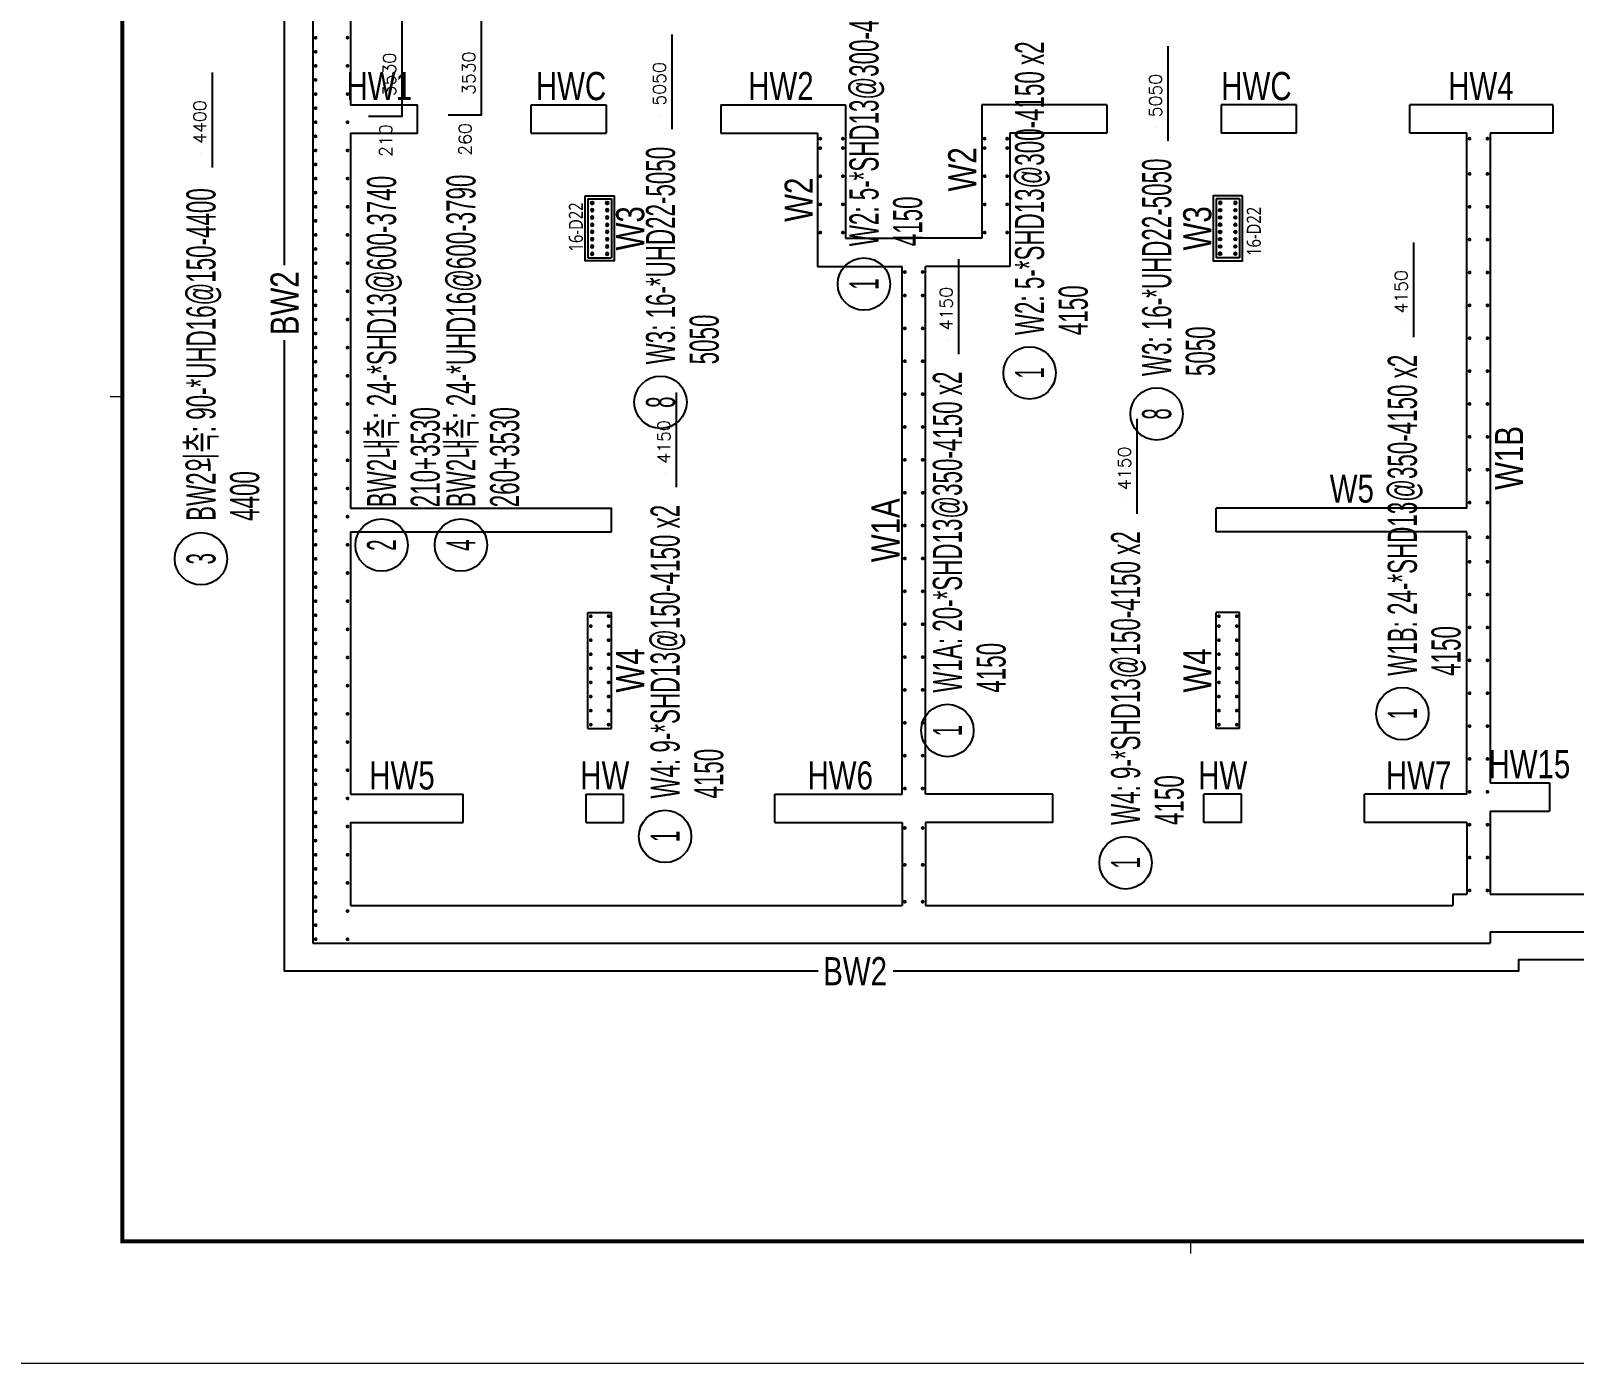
# Model space of a CAD drawing. Header units: millimetres. Extents: x 317501 to 2277231, y -321722 to 1186893.
# Drawn here: x 473995 to 490431, y -246808 to -232622 of the extents above; entities that cross this region are included whole.
import ezdxf
from ezdxf.enums import TextEntityAlignment as Align

# ---------------------------------------------------------------- set-up
doc = ezdxf.new("R2010")
doc.units = ezdxf.units.MM
doc.header["$LTSCALE"] = 57
for name, color, linetype in [('BARR', 1, 'Continuous'), ('DIM', 7, 'Continuous'), ('LEADER', 7, 'Continuous'), ('RP_TAG', 7, 'Continuous'), ('TEXT-배근', 3, 'Continuous'), ('XREBAR', 1, 'Continuous'), ('XTAG', 7, 'Continuous')]:
    doc.layers.add(name, color=color, linetype=linetype)
doc.layers.add('벽부호', color=3, linetype='Continuous', lineweight=0)
doc.styles.add('RPWK1', font='arial.ttf', dxfattribs={"bigfont": 'whgtxt.shx'})
doc.styles.add('RPWK2', font='romans.shx', dxfattribs={"bigfont": 'whgtxt.shx'})
doc.styles.add('돋음', font='Dotum.ttf')
doc.styles.add('맑은고딕', font='malgun.ttf')

# ---------------------------------------------------------------- blocks, each defined once
blk = doc.blocks.new('dhs_sheet2e')
at = {"color": 7}
for p, q in [((2996.4, 15831.2), (2796.7, 15831.2)), ((20500.6, 1997.6), (20500.6, 1797.9))]:
    blk.add_line(p, q, dxfattribs=at)
blk.add_lwpolyline([(84000, 0), (84000, 59329.4), (0, 59329.4), (0, 0)], close=True, dxfattribs=at)
at = {"color": 30, "const_width": 64.9}
blk.add_lwpolyline([(81003.6, 57331.7), (2996.4, 57331.7), (2996.4, 1997.6), (81003.6, 1997.6)], close=True, dxfattribs=at)
blk = doc.blocks.new('ASGARAE')
at = {"color": 255, "xscale": 0.75, "yscale": 0.75, "zscale": 0.75}
blk.add_blockref('dhs_sheet2e', (0, -44497), dxfattribs=at)
blk = doc.blocks.new('BAR')
at = {"layer": 'BARR'}
h = blk.add_hatch(color=256, dxfattribs=at)
edge = h.paths.add_edge_path()
edge.add_arc((0, 0), 15, 0, 360)
blk.add_circle((0, 0), 15, dxfattribs=at)
blk = doc.blocks.new('XDFHSDHSTHS')
at = {"layer": 'DIM', "color": 5}
for p, q in [((-28845, -5350), (-28845, -18825)), ((-28445, -8550), (-28445, -9900)), ((-28445, -9900), (-27730, -9900)), ((-27730, -10200), (-27730, -9900)), ((-26520, -10200), (-26520, -9900)), ((-26520, -9900), (-25720, -9900)), ((-25720, -9900), (-25720, -10200)), ((-24500, -9900), (-24500, -10200)), ((-24500, -9900), (-23170, -9900)), ((-23170, -9900), (-23170, -11320)), ((-20390, -9900), (-21720, -9900)), ((-21720, -9900), (-21720, -11320)), ((-20390, -9900), (-20390, -10200)), ((-19170, -9900), (-19170, -10200)), ((-18370, -9900), (-19170, -9900)), ((-18370, -10200), (-18370, -9900)), ((-17160, -10200), (-17160, -9900)), ((-16405, -9900), (-17160, -9900)), ((-15640, -9900), (-16405, -9900)), ((-15640, -9900), (-15640, -10200)), ((-28445, -10200), (-27730, -10200)), ((-28445, -10200), (-28445, -14195)), ((-26520, -10200), (-25720, -10200)), ((-24500, -10200), (-23470, -10200)), ((-23470, -10200), (-23470, -11620)), ((-20390, -10200), (-21420, -10200)), ((-21420, -10200), (-21420, -11620)), ((-18370, -10200), (-19170, -10200)), ((-16555, -10200), (-17160, -10200)), ((-16555, -14195), (-16555, -10200)), ((-16305, -10200), (-16305, -17120)), ((-15640, -10200), (-16305, -10200)), ((-25915, -10900), (-25915, -11530)), ((-25915, -10900), (-25665, -10900)), ((-25665, -10900), (-25665, -11530)), ((-19225, -10900), (-19225, -11530)), ((-18975, -10900), (-19225, -10900)), ((-18975, -10900), (-18975, -11530)), ((-23170, -11320), (-22445, -11320)), ((-21720, -11320), (-22445, -11320)), ((-25915, -11530), (-25665, -11530)), ((-23470, -11620), (-22570, -11620)), ((-22570, -17240), (-22570, -11620)), ((-22320, -17240), (-22320, -11620)), ((-21420, -11620), (-22320, -11620)), ((-18975, -11530), (-19225, -11530)), ((-28445, -14195), (-25665, -14195)), ((-25665, -14445), (-25665, -14195)), ((-16555, -14195), (-19225, -14195)), ((-19225, -14445), (-19225, -14195)), ((-28445, -14445), (-25665, -14445)), ((-28445, -14445), (-28445, -17240)), ((-16555, -14445), (-19225, -14445)), ((-16555, -17240), (-16555, -14445)), ((-25915, -16540), (-25915, -15305)), ((-25915, -15305), (-25665, -15305)), ((-25665, -16540), (-25665, -15305)), ((-19225, -16540), (-19225, -15305)), ((-18975, -15305), (-19225, -15305)), ((-18975, -16540), (-18975, -15305)), ((-25915, -16540), (-25665, -16540)), ((-18975, -16540), (-19225, -16540)), ((-28445, -17240), (-27245, -17240)), ((-27245, -17540), (-27245, -17240)), ((-25935, -17240), (-25535, -17240)), ((-25935, -17540), (-25935, -17240)), ((-25535, -17540), (-25535, -17240)), ((-23925, -17240), (-22570, -17240)), ((-23925, -17540), (-23925, -17240)), ((-20965, -17240), (-22320, -17240)), ((-20965, -17540), (-20965, -17240)), ((-18955, -17240), (-19355, -17240)), ((-19355, -17540), (-19355, -17240)), ((-18955, -17540), (-18955, -17240)), ((-17645, -17540), (-17645, -17240)), ((-16555, -17240), (-17645, -17240)), ((-16305, -17120), (-15675, -17120)), ((-15675, -17120), (-15675, -17420)), ((-16305, -17420), (-16305, -18305)), ((-16305, -17420), (-15675, -17420)), ((-28445, -17540), (-27245, -17540)), ((-28445, -17540), (-28445, -18425)), ((-25935, -17540), (-25535, -17540)), ((-23925, -17540), (-22570, -17540)), ((-22570, -17540), (-22570, -18425)), ((-20965, -17540), (-22320, -17540)), ((-22320, -17540), (-22320, -18425)), ((-18955, -17540), (-19355, -17540)), ((-16555, -17540), (-17645, -17540)), ((-16555, -17540), (-16555, -18305)), ((-16705, -18305), (-16705, -18425)), ((-16705, -18305), (-16555, -18305)), ((-16305, -18305), (-12510, -18305)), ((-28445, -18425), (-22570, -18425)), ((-22320, -18425), (-16705, -18425)), ((-16305, -18705), (-16305, -18825)), ((-16305, -18705), (-4685, -18705)), ((-28845, -18825), (-16305, -18825))]:
    blk.add_line(p, q, dxfattribs=at)
blk = doc.blocks.new('*U1502', base_point=(488601.047, -240170.4639))
at = {"layer": 'RP_TAG', "color": 0, "linetype": 'Continuous', "ltscale": 100}
blk.add_circle((488601.045988, -239892.4639), 279, dxfattribs=at)
at = {"layer": 'RP_TAG', "color": 0, "linetype": 'Continuous', "ltscale": 100, "style": 'RPWK1', "oblique": 359.9999999948, "width": 0.55}
blk.add_text('W1B: 24-*SHD13@350-4150 x2', height=310, rotation=90.000210454, dxfattribs=at).set_placement((488601.044476, -239489.4639), align=Align.MIDDLE_LEFT)
at = {"layer": 'RP_TAG', "color": 0, "linetype": 'Continuous', "ltscale": 100, "style": 'RPWK1', "width": 0.55}
blk.add_text('4150', height=310, rotation=90.0002104601, dxfattribs=at).set_placement((489066.044476, -239489.46224), align=Align.MIDDLE_LEFT)
at = {"layer": 'RP_TAG', "color": 0, "linetype": 'Continuous', "ltscale": 100, "style": 'RPWK1', "oblique": 0.0000000017, "width": 0.5}
blk.add_text('1', height=310, rotation=90.0002104619, dxfattribs=at).set_placement((488601.045988, -239892.4639), align=Align.MIDDLE_CENTER)
blk = doc.blocks.new('*U1508', base_point=(484631, -236543))
at = {"layer": 'RP_TAG', "color": 0, "linetype": 'Continuous', "ltscale": 100}
blk.add_circle((484631, -236265), 279, dxfattribs=at)
at = {"layer": 'RP_TAG', "color": 0, "linetype": 'Continuous', "ltscale": 100, "style": 'RPWK1', "oblique": 360, "width": 0.55}
for s, p in [('W2: 5-*SHD13@300-4150 x2', (484631, -235862)), ('4150', (485096, -235862))]:
    blk.add_text(s, height=310, rotation=89.9945, dxfattribs=at).set_placement(p, align=Align.MIDDLE_LEFT)
at = {"layer": 'RP_TAG', "color": 0, "linetype": 'Continuous', "ltscale": 100, "style": 'RPWK1', "oblique": 0, "width": 0.5}
blk.add_text('1', height=310, rotation=89.9945, dxfattribs=at).set_placement((484631, -236265), align=Align.MIDDLE_CENTER)
blk = doc.blocks.new('*U1509', base_point=(482867, -235596))
at = {"layer": 'RP_TAG', "color": 0, "linetype": 'Continuous', "ltscale": 100}
blk.add_circle((482867, -235318), 279, dxfattribs=at)
at = {"layer": 'RP_TAG', "color": 0, "linetype": 'Continuous', "ltscale": 100, "style": 'RPWK1', "width": 0.55}
blk.add_text('W2: 5-*SHD13@300-4150 x2', height=310, rotation=90.0002, dxfattribs=at).set_placement((482867, -234915), align=Align.MIDDLE_LEFT)
at = {"layer": 'RP_TAG', "color": 0, "linetype": 'Continuous', "ltscale": 100, "style": 'RPWK1', "oblique": 360, "width": 0.55}
blk.add_text('4150', height=310, rotation=90.0002, dxfattribs=at).set_placement((483332, -234915), align=Align.MIDDLE_LEFT)
at = {"layer": 'RP_TAG', "color": 0, "linetype": 'Continuous', "ltscale": 100, "style": 'RPWK1', "oblique": 0, "width": 0.5}
blk.add_text('1', height=310, rotation=90.0002, dxfattribs=at).set_placement((482867, -235318), align=Align.MIDDLE_CENTER)
blk = doc.blocks.new('*U1514', base_point=(480749.4463, -241477.4363))
at = {"layer": 'RP_TAG', "color": 0, "linetype": 'Continuous', "ltscale": 100}
blk.add_circle((480749.445288, -241199.4363), 279, dxfattribs=at)
at = {"layer": 'RP_TAG', "color": 0, "linetype": 'Continuous', "ltscale": 100, "style": 'RPWK1', "width": 0.55}
for s, p in [('W4: 9-*SHD13@150-4150 x2', (480749.443776, -240796.4363)), ('4150', (481214.443776, -240796.43464))]:
    blk.add_text(s, height=310, rotation=90.0002104601, dxfattribs=at).set_placement(p, align=Align.MIDDLE_LEFT)
at = {"layer": 'RP_TAG', "color": 0, "linetype": 'Continuous', "ltscale": 100, "style": 'RPWK1', "oblique": 359.9999999951, "width": 0.5}
blk.add_text('1', height=310, rotation=90.0002104552, dxfattribs=at).set_placement((480749.445288, -241199.4363), align=Align.MIDDLE_CENTER)
blk = doc.blocks.new('*U1515', base_point=(483756.0661, -240349.6901))
at = {"layer": 'RP_TAG', "color": 0, "linetype": 'Continuous', "ltscale": 100}
blk.add_circle((483756.065042, -240071.6901), 279, dxfattribs=at)
at = {"layer": 'RP_TAG', "color": 0, "linetype": 'Continuous', "ltscale": 100, "style": 'RPWK1', "oblique": 359.9999999987, "width": 0.55}
for s, p in [('W1A: 20-*SHD13@350-4150 x2', (483756.063609, -239668.6901)), ('4150', (484221.063609, -239668.688385))]:
    blk.add_text(s, height=310, rotation=90.0002104601, dxfattribs=at).set_placement(p, align=Align.MIDDLE_LEFT)
at = {"layer": 'RP_TAG', "color": 0, "linetype": 'Continuous', "ltscale": 100, "style": 'RPWK1', "oblique": 359.9999999961, "width": 0.5}
blk.add_text('1', height=310, rotation=90.0002104552, dxfattribs=at).set_placement((483756.065042, -240071.6901), align=Align.MIDDLE_CENTER)
blk = doc.blocks.new('*U1516', base_point=(485653.4402, -241758.6002))
at = {"layer": 'RP_TAG', "color": 0, "linetype": 'Continuous', "ltscale": 100}
blk.add_circle((485653.439188, -241480.6002), 279, dxfattribs=at)
at = {"layer": 'RP_TAG', "color": 0, "linetype": 'Continuous', "ltscale": 100, "style": 'RPWK1', "width": 0.55}
for s, p in [('W4: 9-*SHD13@150-4150 x2', (485653.437676, -241077.6002)), ('4150', (486118.437676, -241077.59854))]:
    blk.add_text(s, height=310, rotation=90.0002104601, dxfattribs=at).set_placement(p, align=Align.MIDDLE_LEFT)
at = {"layer": 'RP_TAG', "color": 0, "linetype": 'Continuous', "ltscale": 100, "style": 'RPWK1', "oblique": 359.9999999951, "width": 0.5}
blk.add_text('1', height=310, rotation=90.0002104552, dxfattribs=at).set_placement((485653.439188, -241480.6002), align=Align.MIDDLE_CENTER)
blk = doc.blocks.new('*U1554', base_point=(475806.312, -238520.7318))
at = {"layer": 'RP_TAG', "color": 0, "linetype": 'Continuous', "ltscale": 100}
blk.add_circle((475806.310988, -238242.7318), 279, dxfattribs=at)
at = {"layer": 'RP_TAG', "color": 0, "linetype": 'Continuous', "ltscale": 100, "style": 'RPWK1', "width": 0.55}
for s, p in [('BW2외측: 90-*UHD16@150-4400', (475806.309476, -237839.7318)), ('4400', (476271.309476, -237839.73014))]:
    blk.add_text(s, height=310, rotation=90.0002104601, dxfattribs=at).set_placement(p, align=Align.MIDDLE_LEFT)
at = {"layer": 'RP_TAG', "color": 0, "linetype": 'Continuous', "ltscale": 100, "style": 'RPWK1', "oblique": 359.9999999951, "width": 0.5}
blk.add_text('3', height=310, rotation=90.0002104552, dxfattribs=at).set_placement((475806.310988, -238242.7318), align=Align.MIDDLE_CENTER)
blk = doc.blocks.new('*U1564', base_point=(485984.4738, -236979.2361))
at = {"layer": 'RP_TAG', "color": 0, "linetype": 'Continuous', "ltscale": 100}
blk.add_circle((485984.472788, -236701.2361), 279, dxfattribs=at)
at = {"layer": 'RP_TAG', "color": 0, "linetype": 'Continuous', "ltscale": 100, "style": 'RPWK1', "width": 0.55}
for s, p in [('W3: 16-*UHD22-5050', (485984.471276, -236298.2361)), ('5050', (486449.471276, -236298.23444))]:
    blk.add_text(s, height=310, rotation=90.0002104601, dxfattribs=at).set_placement(p, align=Align.MIDDLE_LEFT)
at = {"layer": 'RP_TAG', "color": 0, "linetype": 'Continuous', "ltscale": 100, "style": 'RPWK1', "oblique": 359.9999999951, "width": 0.5}
blk.add_text('8', height=310, rotation=90.0002104552, dxfattribs=at).set_placement((485984.472788, -236701.2361), align=Align.MIDDLE_CENTER)
blk = doc.blocks.new('*U1565', base_point=(480700.7386, -236854.0143))
at = {"layer": 'RP_TAG', "color": 0, "linetype": 'Continuous', "ltscale": 100}
blk.add_circle((480700.737588, -236576.0143), 279, dxfattribs=at)
at = {"layer": 'RP_TAG', "color": 0, "linetype": 'Continuous', "ltscale": 100, "style": 'RPWK1', "oblique": 359.9999999948, "width": 0.55}
blk.add_text('W3: 16-*UHD22-5050', height=310, rotation=90.000210454, dxfattribs=at).set_placement((480700.736076, -236173.0143), align=Align.MIDDLE_LEFT)
at = {"layer": 'RP_TAG', "color": 0, "linetype": 'Continuous', "ltscale": 100, "style": 'RPWK1', "width": 0.55}
blk.add_text('5050', height=310, rotation=90.0002104601, dxfattribs=at).set_placement((481165.736076, -236173.01264), align=Align.MIDDLE_LEFT)
at = {"layer": 'RP_TAG', "color": 0, "linetype": 'Continuous', "ltscale": 100, "style": 'RPWK1', "oblique": 0.0000000017, "width": 0.5}
blk.add_text('8', height=310, rotation=90.0002104619, dxfattribs=at).set_placement((480700.737588, -236576.0143), align=Align.MIDDLE_CENTER)
blk = doc.blocks.new('*U1573', base_point=(478575.0448, -238375.7638))
at = {"layer": 'RP_TAG', "color": 0, "linetype": 'Continuous', "ltscale": 100}
blk.add_circle((478575.043788, -238097.7638), 279, dxfattribs=at)
at = {"layer": 'RP_TAG', "color": 0, "linetype": 'Continuous', "ltscale": 100, "style": 'RPWK1', "width": 0.55}
blk.add_text('BW2내측: 24-*UHD16@600-3790', height=310, rotation=90.0002104601, dxfattribs=at).set_placement((478575.042276, -237694.7638), align=Align.MIDDLE_LEFT)
at = {"layer": 'RP_TAG', "color": 0, "linetype": 'Continuous', "ltscale": 100, "style": 'RPWK1', "oblique": 359.9999999948, "width": 0.55}
blk.add_text('260+3530', height=310, rotation=90.000210454, dxfattribs=at).set_placement((479040.042276, -237694.76214), align=Align.MIDDLE_LEFT)
at = {"layer": 'RP_TAG', "color": 0, "linetype": 'Continuous', "ltscale": 100, "style": 'RPWK1', "oblique": 0.0000000017, "width": 0.5}
blk.add_text('4', height=310, rotation=90.0002104619, dxfattribs=at).set_placement((478575.043788, -238097.7638), align=Align.MIDDLE_CENTER)
blk = doc.blocks.new('*U1578', base_point=(477729.742, -238375.7638))
at = {"layer": 'RP_TAG', "color": 0, "linetype": 'Continuous', "ltscale": 100}
blk.add_circle((477729.740988, -238097.7638), 279, dxfattribs=at)
at = {"layer": 'RP_TAG', "color": 0, "linetype": 'Continuous', "ltscale": 100, "style": 'RPWK1', "width": 0.55}
blk.add_text('BW2내측: 24-*SHD13@600-3740', height=310, rotation=90.0002104601, dxfattribs=at).set_placement((477729.739476, -237694.7638), align=Align.MIDDLE_LEFT)
at = {"layer": 'RP_TAG', "color": 0, "linetype": 'Continuous', "ltscale": 100, "style": 'RPWK1', "oblique": 359.9999999948, "width": 0.55}
blk.add_text('210+3530', height=310, rotation=90.000210454, dxfattribs=at).set_placement((478194.739476, -237694.76214), align=Align.MIDDLE_LEFT)
at = {"layer": 'RP_TAG', "color": 0, "linetype": 'Continuous', "ltscale": 100, "style": 'RPWK1', "oblique": 0.0000000017, "width": 0.5}
blk.add_text('2', height=310, rotation=90.0002104619, dxfattribs=at).set_placement((477729.740988, -238097.7638), align=Align.MIDDLE_CENTER)

msp = doc.modelspace()

# ---------------------------------------------------------------- linework, layer by layer
at = {"layer": 'LEADER'}
for points in [[(476697.4, -235117.9), (476697.4, -228559.7), (480228.9, -228559.7)], [(482379.3, -242634.7), (476697.4, -242634.7), (476697.4, -235915.8)], [(494953.9, -242514.7), (489837.4, -242514.7), (489837.4, -242634.7), (483177.2, -242634.7)]]:
    msp.add_lwpolyline(points, dxfattribs=at)
for points in [[(479897.4, -234379.7), (480207.4, -234379.7), (480207.4, -235069.7), (479897.4, -235069.7)], [(486897.4, -234379.7), (486587.4, -234379.7), (486587.4, -235069.7), (486897.4, -235069.7)]]:
    msp.add_lwpolyline(points, close=True, dxfattribs=at)
at = {"layer": 'RP_TAG', "color": 250, "linetype": 'Continuous', "ltscale": 100}
for p, q in [((477729.7, -233342.6), (477729.7, -233342.6)), ((478575, -233329.5), (478575, -233329.5)), ((480700.7, -233523.4), (480700.7, -233523.4)), ((485984.5, -233648.6), (485984.5, -233648.6)), ((475806.3, -233930.2), (475806.3, -233930.2)), ((488601, -235738.3), (488601, -235738.3)), ((483756, -235917.5), (483756, -235917.5)), ((480749.4, -237336.6), (480749.4, -237336.6)), ((485653.4, -237617.8), (485653.4, -237617.8))]:
    msp.add_line(p, q, dxfattribs=at)
at = {"layer": 'RP_TAG', "color": 1, "linetype": 'Continuous', "ltscale": 100}
for points in [[(477592.3, -233530), (477950.1, -233530), (477950.1, -232519.9)], [(478437.6, -233516.9), (478795.4, -233516.9), (478795.4, -232506.8)], [(480823.3, -233669.1), (480823.3, -232658.8)], [(486107, -233794.3), (486107, -232784)], [(475928.9, -234075.9), (475928.9, -233065.6)], [(488723.6, -235884), (488723.6, -234873.7)], [(483878.6, -236063.2), (483878.6, -235053)], [(480872, -237482.3), (480872, -236472)], [(485776, -237763.5), (485776, -236753.2)]]:
    msp.add_lwpolyline(points, dxfattribs=at)
at = {"layer": 'XREBAR', "color": 171, "linetype": 'Continuous', "ltscale": 4.34584e-311, "const_width": 20}
for points in [[(477017.4, -232694.7, -1), (477037.4, -232694.7, -1), (477017.4, -232694.7)], [(477017.4, -232844.7, -1), (477037.4, -232844.7, -1), (477017.4, -232844.7)], [(477017.4, -232994.7, -1), (477037.4, -232994.7, -1), (477017.4, -232994.7)], [(477357.4, -232994.7, -1), (477377.4, -232994.7, -1), (477357.4, -232994.7)], [(477017.4, -233144.7, -1), (477037.4, -233144.7, -1), (477017.4, -233144.7)], [(477017.4, -233294.7, -1), (477037.4, -233294.7, -1), (477017.4, -233294.7)], [(477017.4, -233444.7, -1), (477037.4, -233444.7, -1), (477017.4, -233444.7)], [(477017.4, -233594.7, -1), (477037.4, -233594.7, -1), (477017.4, -233594.7)], [(477357.4, -233594.7, -1), (477377.4, -233594.7, -1), (477357.4, -233594.7)], [(477017.4, -233744.7, -1), (477037.4, -233744.7, -1), (477017.4, -233744.7)], [(477017.4, -233894.7, -1), (477037.4, -233894.7, -1), (477017.4, -233894.7)], [(477017.4, -234044.7, -1), (477037.4, -234044.7, -1), (477017.4, -234044.7)], [(477017.4, -234194.7, -1), (477037.4, -234194.7, -1), (477017.4, -234194.7)], [(477357.4, -234194.7, -1), (477377.4, -234194.7, -1), (477357.4, -234194.7)], [(477017.4, -234344.7, -1), (477037.4, -234344.7, -1), (477017.4, -234344.7)], [(477017.4, -234494.7, -1), (477037.4, -234494.7, -1), (477017.4, -234494.7)], [(477017.4, -234644.7, -1), (477037.4, -234644.7, -1), (477017.4, -234644.7)], [(477017.4, -234794.7, -1), (477037.4, -234794.7, -1), (477017.4, -234794.7)], [(477357.4, -234794.7, -1), (477377.4, -234794.7, -1), (477357.4, -234794.7)], [(477017.4, -234944.7, -1), (477037.4, -234944.7, -1), (477017.4, -234944.7)], [(477017.4, -235094.7, -1), (477037.4, -235094.7, -1), (477017.4, -235094.7)], [(477017.4, -235244.7, -1), (477037.4, -235244.7, -1), (477017.4, -235244.7)], [(477017.4, -235394.7, -1), (477037.4, -235394.7, -1), (477017.4, -235394.7)], [(477017.4, -235544.7, -1), (477037.4, -235544.7, -1), (477017.4, -235544.7)], [(477357.4, -235394.7, -1), (477377.4, -235394.7, -1), (477357.4, -235394.7)], [(477017.4, -235694.7, -1), (477037.4, -235694.7, -1), (477017.4, -235694.7)], [(477017.4, -235844.7, -1), (477037.4, -235844.7, -1), (477017.4, -235844.7)], [(477017.4, -235994.7, -1), (477037.4, -235994.7, -1), (477017.4, -235994.7)], [(477357.4, -235994.7, -1), (477377.4, -235994.7, -1), (477357.4, -235994.7)], [(477017.4, -236144.7, -1), (477037.4, -236144.7, -1), (477017.4, -236144.7)], [(477017.4, -236294.7, -1), (477037.4, -236294.7, -1), (477017.4, -236294.7)], [(477017.4, -236444.7, -1), (477037.4, -236444.7, -1), (477017.4, -236444.7)], [(477017.4, -236594.7, -1), (477037.4, -236594.7, -1), (477017.4, -236594.7)], [(477357.4, -236594.7, -1), (477377.4, -236594.7, -1), (477357.4, -236594.7)], [(477017.4, -236744.7, -1), (477037.4, -236744.7, -1), (477017.4, -236744.7)], [(477017.4, -236894.7, -1), (477037.4, -236894.7, -1), (477017.4, -236894.7)], [(477017.4, -237044.7, -1), (477037.4, -237044.7, -1), (477017.4, -237044.7)], [(477017.4, -237194.7, -1), (477037.4, -237194.7, -1), (477017.4, -237194.7)], [(477017.4, -237344.7, -1), (477037.4, -237344.7, -1), (477017.4, -237344.7)], [(477357.4, -237194.7, -1), (477377.4, -237194.7, -1), (477357.4, -237194.7)], [(477017.4, -237494.7, -1), (477037.4, -237494.7, -1), (477017.4, -237494.7)], [(477017.4, -237644.7, -1), (477037.4, -237644.7, -1), (477017.4, -237644.7)], [(477017.4, -237794.7, -1), (477037.4, -237794.7, -1), (477017.4, -237794.7)], [(477357.4, -237794.7, -1), (477377.4, -237794.7, -1), (477357.4, -237794.7)], [(477017.4, -237944.7, -1), (477037.4, -237944.7, -1), (477017.4, -237944.7)], [(477017.4, -238094.7, -1), (477037.4, -238094.7, -1), (477017.4, -238094.7)], [(477017.4, -238244.7, -1), (477037.4, -238244.7, -1), (477017.4, -238244.7)], [(477017.4, -238394.7, -1), (477037.4, -238394.7, -1), (477017.4, -238394.7)], [(477357.4, -238394.7, -1), (477377.4, -238394.7, -1), (477357.4, -238394.7)], [(477017.4, -238544.7, -1), (477037.4, -238544.7, -1), (477017.4, -238544.7)], [(477017.4, -238694.7, -1), (477037.4, -238694.7, -1), (477017.4, -238694.7)], [(477017.4, -238844.7, -1), (477037.4, -238844.7, -1), (477017.4, -238844.7)], [(477017.4, -238994.7, -1), (477037.4, -238994.7, -1), (477017.4, -238994.7)], [(477357.4, -238994.7, -1), (477377.4, -238994.7, -1), (477357.4, -238994.7)], [(477017.4, -239144.7, -1), (477037.4, -239144.7, -1), (477017.4, -239144.7)], [(477017.4, -239294.7, -1), (477037.4, -239294.7, -1), (477017.4, -239294.7)], [(477017.4, -239444.7, -1), (477037.4, -239444.7, -1), (477017.4, -239444.7)], [(477017.4, -239594.7, -1), (477037.4, -239594.7, -1), (477017.4, -239594.7)], [(477357.4, -239594.7, -1), (477377.4, -239594.7, -1), (477357.4, -239594.7)], [(477017.4, -239744.7, -1), (477037.4, -239744.7, -1), (477017.4, -239744.7)], [(477017.4, -239894.7, -1), (477037.4, -239894.7, -1), (477017.4, -239894.7)], [(477017.4, -240044.7, -1), (477037.4, -240044.7, -1), (477017.4, -240044.7)], [(477017.4, -240194.7, -1), (477037.4, -240194.7, -1), (477017.4, -240194.7)], [(477357.4, -240194.7, -1), (477377.4, -240194.7, -1), (477357.4, -240194.7)], [(477017.4, -240344.7, -1), (477037.4, -240344.7, -1), (477017.4, -240344.7)], [(477017.4, -240494.7, -1), (477037.4, -240494.7, -1), (477017.4, -240494.7)], [(477017.4, -240644.7, -1), (477037.4, -240644.7, -1), (477017.4, -240644.7)], [(477017.4, -240794.7, -1), (477037.4, -240794.7, -1), (477017.4, -240794.7)], [(477357.5, -240794.7, -1), (477377.5, -240794.7, -1), (477357.5, -240794.7)], [(477017.4, -240944.7, -1), (477037.4, -240944.7, -1), (477017.4, -240944.7)], [(477017.4, -241094.7, -1), (477037.4, -241094.7, -1), (477017.4, -241094.7)], [(477017.4, -241244.7, -1), (477037.4, -241244.7, -1), (477017.4, -241244.7)], [(477017.4, -241394.7, -1), (477037.4, -241394.7, -1), (477017.4, -241394.7)], [(477357.5, -241394.7, -1), (477377.5, -241394.7, -1), (477357.5, -241394.7)], [(477017.4, -241544.7, -1), (477037.4, -241544.7, -1), (477017.4, -241544.7)], [(477017.4, -241694.7, -1), (477037.4, -241694.7, -1), (477017.4, -241694.7)], [(477017.4, -241844.7, -1), (477037.4, -241844.7, -1), (477017.4, -241844.7)], [(477017.4, -241994.7, -1), (477037.4, -241994.7, -1), (477017.4, -241994.7)], [(477357.5, -241994.7, -1), (477377.5, -241994.7, -1), (477357.5, -241994.7)], [(477017.4, -242144.7, -1), (477037.4, -242144.7, -1), (477017.4, -242144.7)], [(477017.4, -242294.7, -1), (477037.4, -242294.7, -1), (477017.4, -242294.7)]]:
    msp.add_lwpolyline(points, format="xyb", dxfattribs=at)
at = {"layer": 'XREBAR', "color": 11, "linetype": 'Continuous', "ltscale": 4.34584e-311, "const_width": 20}
for points in [[(477357.4, -232694.7, -1), (477377.4, -232694.7, -1), (477357.4, -232694.7)], [(477357.4, -233294.7, -1), (477377.4, -233294.7, -1), (477357.4, -233294.7)], [(477357.4, -233894.7, -1), (477377.4, -233894.7, -1), (477357.4, -233894.7)], [(477357.4, -234494.7, -1), (477377.4, -234494.7, -1), (477357.4, -234494.7)], [(477357.4, -235094.7, -1), (477377.4, -235094.7, -1), (477357.4, -235094.7)], [(477357.4, -235694.7, -1), (477377.4, -235694.7, -1), (477357.4, -235694.7)], [(477357.4, -236294.7, -1), (477377.4, -236294.7, -1), (477357.4, -236294.7)], [(477357.4, -236894.7, -1), (477377.4, -236894.7, -1), (477357.4, -236894.7)], [(477357.4, -237494.7, -1), (477377.4, -237494.7, -1), (477357.4, -237494.7)], [(477357.4, -238094.7, -1), (477377.4, -238094.7, -1), (477357.4, -238094.7)], [(477357.4, -238694.7, -1), (477377.4, -238694.7, -1), (477357.4, -238694.7)], [(477357.4, -239294.7, -1), (477377.4, -239294.7, -1), (477357.4, -239294.7)], [(477357.4, -239894.7, -1), (477377.4, -239894.7, -1), (477357.4, -239894.7)], [(477357.5, -240494.7, -1), (477377.5, -240494.7, -1), (477357.5, -240494.7)], [(477357.5, -241094.7, -1), (477377.5, -241094.7, -1), (477357.5, -241094.7)], [(477357.5, -241694.7, -1), (477377.5, -241694.7, -1), (477357.5, -241694.7)], [(477357.5, -242294.7, -1), (477377.5, -242294.7, -1), (477357.5, -242294.7)]]:
    msp.add_lwpolyline(points, format="xyb", dxfattribs=at)
at = {"layer": 'XREBAR', "color": 11, "linetype": 'Continuous', "ltscale": 2.33129e-317, "const_width": 20}
for points in [[(482392.4, -233769.7, -1), (482412.4, -233769.7, -1), (482392.4, -233769.7)], [(482392.4, -233869.7, -1), (482412.4, -233869.7, -1), (482392.4, -233869.7)], [(482632.5, -233769.7, -1), (482652.5, -233769.7, -1), (482632.5, -233769.7)], [(482632.5, -233869.7, -1), (482652.5, -233869.7, -1), (482632.5, -233869.7)], [(484142.4, -233769.7, -1), (484162.4, -233769.7, -1), (484142.4, -233769.7)], [(484142.4, -233869.7, -1), (484162.4, -233869.7, -1), (484142.4, -233869.7)], [(484382.4, -233769.8, -1), (484402.4, -233769.8, -1), (484382.4, -233769.8)], [(484382.4, -233869.7, -1), (484402.4, -233869.7, -1), (484382.4, -233869.7)], [(489307.4, -233769.7, -1), (489327.4, -233769.7, -1), (489307.4, -233769.7)], [(489497.4, -233769.7, -1), (489517.4, -233769.7, -1), (489497.4, -233769.7)], [(482392.4, -234169.7, -1), (482412.4, -234169.7, -1), (482392.4, -234169.7)], [(482632.5, -234169.7, -1), (482652.5, -234169.7, -1), (482632.5, -234169.7)], [(484142.4, -234169.7, -1), (484162.4, -234169.7, -1), (484142.4, -234169.7)], [(484382.4, -234169.7, -1), (484402.4, -234169.7, -1), (484382.4, -234169.7)], [(489307.4, -234144.7, -1), (489327.4, -234144.7, -1), (489307.4, -234144.7)], [(489497.4, -234144.7, -1), (489517.4, -234144.7, -1), (489497.4, -234144.7)], [(482392.4, -234469.7, -1), (482412.4, -234469.7, -1), (482392.4, -234469.7)], [(482632.5, -234469.7, -1), (482652.5, -234469.7, -1), (482632.5, -234469.7)], [(484142.4, -234469.7, -1), (484162.4, -234469.7, -1), (484142.4, -234469.7)], [(484382.4, -234469.7, -1), (484402.4, -234469.7, -1), (484382.4, -234469.7)], [(489307.4, -234494.7, -1), (489327.4, -234494.7, -1), (489307.4, -234494.7)], [(489497.4, -234494.7, -1), (489517.4, -234494.7, -1), (489497.4, -234494.7)], [(482392.4, -234769.7, -1), (482412.4, -234769.7, -1), (482392.4, -234769.7)], [(482632.5, -234769.7, -1), (482652.5, -234769.7, -1), (482632.5, -234769.7)], [(484142.4, -234769.7, -1), (484162.4, -234769.7, -1), (484142.4, -234769.7)], [(484382.4, -234769.7, -1), (484402.4, -234769.7, -1), (484382.4, -234769.7)], [(489307.4, -234844.7, -1), (489327.4, -234844.7, -1), (489307.4, -234844.7)], [(489497.4, -234844.7, -1), (489517.4, -234844.7, -1), (489497.4, -234844.7)], [(483292.4, -235189.7, -1), (483312.4, -235189.7, -1), (483292.4, -235189.7)], [(483482.5, -235189.7, -1), (483502.5, -235189.7, -1), (483482.5, -235189.7)], [(489307.4, -235194.7, -1), (489327.4, -235194.7, -1), (489307.4, -235194.7)], [(489497.4, -235194.7, -1), (489517.4, -235194.7, -1), (489497.4, -235194.7)], [(483292.4, -235439.7, -1), (483312.4, -235439.7, -1), (483292.4, -235439.7)], [(483482.5, -235439.7, -1), (483502.5, -235439.7, -1), (483482.5, -235439.7)], [(489307.4, -235544.7, -1), (489327.4, -235544.7, -1), (489307.4, -235544.7)], [(489497.4, -235544.7, -1), (489517.4, -235544.7, -1), (489497.4, -235544.7)], [(483292.4, -235789.7, -1), (483312.4, -235789.7, -1), (483292.4, -235789.7)], [(483482.5, -235789.7, -1), (483502.5, -235789.7, -1), (483482.5, -235789.7)], [(489307.4, -235894.7, -1), (489327.4, -235894.7, -1), (489307.4, -235894.7)], [(489497.4, -235894.7, -1), (489517.4, -235894.7, -1), (489497.4, -235894.7)], [(483292.4, -236139.7, -1), (483312.4, -236139.7, -1), (483292.4, -236139.7)], [(483482.4, -236139.7, -1), (483502.4, -236139.7, -1), (483482.4, -236139.7)], [(489307.4, -236244.7, -1), (489327.4, -236244.7, -1), (489307.4, -236244.7)], [(489497.4, -236244.7, -1), (489517.4, -236244.7, -1), (489497.4, -236244.7)], [(483292.4, -236489.7, -1), (483312.4, -236489.7, -1), (483292.4, -236489.7)], [(483482.4, -236489.7, -1), (483502.4, -236489.7, -1), (483482.4, -236489.7)], [(489307.4, -236594.7, -1), (489327.4, -236594.7, -1), (489307.4, -236594.7)], [(489497.4, -236594.7, -1), (489517.4, -236594.7, -1), (489497.4, -236594.7)], [(483292.4, -236839.7, -1), (483312.4, -236839.7, -1), (483292.4, -236839.7)], [(483482.4, -236839.7, -1), (483502.4, -236839.7, -1), (483482.4, -236839.7)], [(489307.4, -236944.7, -1), (489327.4, -236944.7, -1), (489307.4, -236944.7)], [(489497.4, -236944.7, -1), (489517.4, -236944.7, -1), (489497.4, -236944.7)], [(483292.4, -237189.7, -1), (483312.4, -237189.7, -1), (483292.4, -237189.7)], [(483482.4, -237189.7, -1), (483502.4, -237189.7, -1), (483482.4, -237189.7)], [(489307.4, -237294.7, -1), (489327.4, -237294.7, -1), (489307.4, -237294.7)], [(489497.4, -237294.7, -1), (489517.4, -237294.7, -1), (489497.4, -237294.7)], [(483292.4, -237539.7, -1), (483312.4, -237539.7, -1), (483292.4, -237539.7)], [(483482.4, -237539.7, -1), (483502.4, -237539.7, -1), (483482.4, -237539.7)], [(489307.4, -237644.7, -1), (489327.4, -237644.7, -1), (489307.4, -237644.7)], [(489497.4, -237644.7, -1), (489517.4, -237644.7, -1), (489497.4, -237644.7)], [(483292.4, -237889.7, -1), (483312.4, -237889.7, -1), (483292.4, -237889.7)], [(483482.4, -237889.7, -1), (483502.4, -237889.7, -1), (483482.4, -237889.7)], [(489307.4, -238014.7, -1), (489327.4, -238014.7, -1), (489307.4, -238014.7)], [(489497.4, -238014.7, -1), (489517.4, -238014.7, -1), (489497.4, -238014.7)], [(483292.4, -238239.7, -1), (483312.4, -238239.7, -1), (483292.4, -238239.7)], [(483482.4, -238239.7, -1), (483502.4, -238239.7, -1), (483482.4, -238239.7)], [(489307.4, -238274.7, -1), (489327.4, -238274.7, -1), (489307.4, -238274.7)], [(489497.4, -238274.7, -1), (489517.4, -238274.7, -1), (489497.4, -238274.7)], [(483292.4, -238589.7, -1), (483312.4, -238589.7, -1), (483292.4, -238589.7)], [(483482.4, -238589.7, -1), (483502.4, -238589.7, -1), (483482.4, -238589.7)], [(489307.4, -238624.7, -1), (489327.4, -238624.7, -1), (489307.4, -238624.7)], [(489497.4, -238624.7, -1), (489517.4, -238624.7, -1), (489497.4, -238624.7)], [(479947.4, -238854.7, -1), (479967.4, -238854.7, -1), (479947.4, -238854.7)], [(479947.4, -238959.7, -1), (479967.4, -238959.7, -1), (479947.4, -238959.7)], [(480137.4, -238854.7, -1), (480157.4, -238854.7, -1), (480137.4, -238854.7)], [(480137.4, -238959.7, -1), (480157.4, -238959.7, -1), (480137.4, -238959.7)], [(483292.4, -238939.7, -1), (483312.4, -238939.7, -1), (483292.4, -238939.7)], [(483482.4, -238939.7, -1), (483502.4, -238939.7, -1), (483482.4, -238939.7)], [(486637.4, -238854.7, -1), (486657.4, -238854.7, -1), (486637.4, -238854.7)], [(486637.4, -238959.7, -1), (486657.4, -238959.7, -1), (486637.4, -238959.7)], [(486827.4, -238854.7, -1), (486847.4, -238854.7, -1), (486827.4, -238854.7)], [(486827.4, -238959.7, -1), (486847.4, -238959.7, -1), (486827.4, -238959.7)], [(489307.4, -238974.7, -1), (489327.4, -238974.7, -1), (489307.4, -238974.7)], [(489497.4, -238974.7, -1), (489517.4, -238974.7, -1), (489497.4, -238974.7)], [(479947.4, -239109.7, -1), (479967.4, -239109.7, -1), (479947.4, -239109.7)], [(480137.4, -239109.7, -1), (480157.4, -239109.7, -1), (480137.4, -239109.7)], [(486637.4, -239109.7, -1), (486657.4, -239109.7, -1), (486637.4, -239109.7)], [(486827.4, -239109.7, -1), (486847.4, -239109.7, -1), (486827.4, -239109.7)], [(479947.4, -239259.7, -1), (479967.4, -239259.7, -1), (479947.4, -239259.7)], [(480137.4, -239259.7, -1), (480157.4, -239259.7, -1), (480137.4, -239259.7)], [(483292.4, -239289.7, -1), (483312.4, -239289.7, -1), (483292.4, -239289.7)], [(483482.4, -239289.7, -1), (483502.4, -239289.7, -1), (483482.4, -239289.7)], [(486637.4, -239259.7, -1), (486657.4, -239259.7, -1), (486637.4, -239259.7)], [(486827.4, -239259.7, -1), (486847.4, -239259.7, -1), (486827.4, -239259.7)], [(489307.4, -239324.7, -1), (489327.4, -239324.7, -1), (489307.4, -239324.7)], [(489497.4, -239324.7, -1), (489517.4, -239324.7, -1), (489497.4, -239324.7)], [(479947.4, -239409.7, -1), (479967.4, -239409.7, -1), (479947.4, -239409.7)], [(480137.4, -239409.7, -1), (480157.4, -239409.7, -1), (480137.4, -239409.7)], [(486637.4, -239409.7, -1), (486657.4, -239409.7, -1), (486637.4, -239409.7)], [(486827.4, -239409.7, -1), (486847.4, -239409.7, -1), (486827.4, -239409.7)], [(479947.4, -239559.7, -1), (479967.4, -239559.7, -1), (479947.4, -239559.7)], [(480137.4, -239559.7, -1), (480157.4, -239559.7, -1), (480137.4, -239559.7)], [(483292.4, -239639.7, -1), (483312.4, -239639.7, -1), (483292.4, -239639.7)], [(483482.4, -239639.7, -1), (483502.4, -239639.7, -1), (483482.4, -239639.7)], [(486637.4, -239559.7, -1), (486657.4, -239559.7, -1), (486637.4, -239559.7)], [(486827.4, -239559.7, -1), (486847.4, -239559.7, -1), (486827.4, -239559.7)], [(479947.4, -239709.7, -1), (479967.4, -239709.7, -1), (479947.4, -239709.7)], [(480137.4, -239709.7, -1), (480157.4, -239709.7, -1), (480137.4, -239709.7)], [(486637.4, -239709.7, -1), (486657.4, -239709.7, -1), (486637.4, -239709.7)], [(486827.4, -239709.7, -1), (486847.4, -239709.7, -1), (486827.4, -239709.7)], [(489307.4, -239674.7, -1), (489327.4, -239674.7, -1), (489307.4, -239674.7)], [(489497.4, -239674.7, -1), (489517.4, -239674.7, -1), (489497.4, -239674.7)], [(479947.4, -239859.7, -1), (479967.4, -239859.7, -1), (479947.4, -239859.7)], [(480137.4, -239859.7, -1), (480157.4, -239859.7, -1), (480137.4, -239859.7)], [(486637.4, -239859.7, -1), (486657.4, -239859.7, -1), (486637.4, -239859.7)], [(486827.4, -239859.7, -1), (486847.4, -239859.7, -1), (486827.4, -239859.7)], [(479947.4, -240009.7, -1), (479967.4, -240009.7, -1), (479947.4, -240009.7)], [(480137.4, -240009.7, -1), (480157.4, -240009.7, -1), (480137.4, -240009.7)], [(483292.4, -239989.7, -1), (483312.4, -239989.7, -1), (483292.4, -239989.7)], [(483482.4, -239989.7, -1), (483502.4, -239989.7, -1), (483482.4, -239989.7)], [(486637.4, -240009.7, -1), (486657.4, -240009.7, -1), (486637.4, -240009.7)], [(486827.4, -240009.7, -1), (486847.4, -240009.7, -1), (486827.4, -240009.7)], [(489307.4, -240024.7, -1), (489327.4, -240024.7, -1), (489307.4, -240024.7)], [(489497.4, -240024.7, -1), (489517.4, -240024.7, -1), (489497.4, -240024.7)], [(483292.4, -240339.7, -1), (483312.4, -240339.7, -1), (483292.4, -240339.7)], [(483482.4, -240339.7, -1), (483502.4, -240339.7, -1), (483482.4, -240339.7)], [(489307.4, -240374.7, -1), (489327.4, -240374.7, -1), (489307.4, -240374.7)], [(489497.4, -240374.7, -1), (489517.4, -240374.7, -1), (489497.4, -240374.7)], [(483292.4, -240689.7, -1), (483312.4, -240689.7, -1), (483292.4, -240689.7)], [(483482.4, -240689.7, -1), (483502.4, -240689.7, -1), (483482.4, -240689.7)], [(489307.4, -240724.7, -1), (489327.4, -240724.7, -1), (489307.4, -240724.7)], [(489497.4, -240724.7, -1), (489517.4, -240724.7, -1), (489497.4, -240724.7)], [(483292.4, -241109.7, -1), (483312.4, -241109.7, -1), (483292.4, -241109.7)], [(483482.4, -241109.7, -1), (483502.4, -241109.7, -1), (483482.4, -241109.7)], [(489307.4, -241074.7, -1), (489327.4, -241074.7, -1), (489307.4, -241074.7)], [(489497.4, -241074.7, -1), (489517.4, -241074.7, -1), (489497.4, -241074.7)], [(489307.4, -241424.7, -1), (489327.4, -241424.7, -1), (489307.4, -241424.7)], [(489497.4, -241424.7, -1), (489517.4, -241424.7, -1), (489497.4, -241424.7)], [(483292.4, -241502.2, -1), (483312.4, -241502.2, -1), (483292.4, -241502.2)], [(483482.4, -241502.2, -1), (483502.4, -241502.2, -1), (483482.4, -241502.2)], [(489307.4, -241774.7, -1), (489327.4, -241774.7, -1), (489307.4, -241774.7)], [(489497.4, -241774.7, -1), (489517.4, -241774.7, -1), (489497.4, -241774.7)], [(483292.4, -241894.7, -1), (483312.4, -241894.7, -1), (483292.4, -241894.7)], [(483482.4, -241894.7, -1), (483502.4, -241894.7, -1), (483482.4, -241894.7)]]:
    msp.add_lwpolyline(points, format="xyb", dxfattribs=at)

# ---------------------------------------------------------------- block references
at = {"layer": 'BARR', "rotation": 179.9999999999993}
for p in [(479972.4, -234454.7), (480132.4, -234454.7)]:
    msp.add_blockref('BAR', p, dxfattribs=at)
at = {"layer": 'BARR', "xscale": -1}
for p in [(479972.4, -234531.9), (480132.4, -234531.9), (479972.4, -234609), (479972.4, -234686.2), (480132.4, -234609), (480132.4, -234686.2), (479972.4, -234763.3), (479972.4, -234840.5), (480132.4, -234763.3), (480132.4, -234840.5), (479972.4, -234917.6), (479972.4, -234994.7), (480132.4, -234917.6), (480132.4, -234994.7)]:
    msp.add_blockref('BAR', p, dxfattribs=at)
at = {"layer": 'BARR', "xscale": -1, "rotation": 180}
for p in [(486662.4, -234454.7), (486822.4, -234454.7)]:
    msp.add_blockref('BAR', p, dxfattribs=at)
at = {"layer": 'BARR'}
for p in [(486662.4, -234531.9), (486822.4, -234531.9), (486662.4, -234609), (486662.4, -234686.2), (486822.4, -234609), (486822.4, -234686.2), (486662.4, -234763.3), (486662.4, -234840.5), (486822.4, -234763.3), (486822.4, -234840.5), (486662.4, -234917.6), (486662.4, -234994.7), (486822.4, -234917.6), (486822.4, -234994.7)]:
    msp.add_blockref('BAR', p, dxfattribs=at)
at = {"layer": 'RP_TAG', "color": 11, "linetype": 'Continuous', "ltscale": 1.86612e-317}
for name, p in [('*U1509', (482867.2, -235596)), ('*U1508', (484630.7, -236542.5)), ('*U1578', (477729.7, -238375.8)), ('*U1502', (488601, -240170.5)), ('*U1515', (483756.1, -240349.7)), ('*U1514', (480749.4, -241477.4)), ('*U1516', (485653.4, -241758.6))]:
    msp.add_blockref(name, p, dxfattribs=at)
at = {"layer": 'RP_TAG', "color": 210, "linetype": 'Continuous', "ltscale": 1.86612e-317}
for name, p in [('*U1565', (480700.7, -236854)), ('*U1564', (485984.5, -236979.2))]:
    msp.add_blockref(name, p, dxfattribs=at)
at = {"layer": 'RP_TAG', "color": 171, "linetype": 'Continuous', "ltscale": 1.86612e-317}
for name, p in [('*U1573', (478575, -238375.8)), ('*U1554', (475806.3, -238520.7))]:
    msp.add_blockref(name, p, dxfattribs=at)
at = {"layer": 'XTAG', "color": 4}
msp.add_blockref('XDFHSDHSTHS', (505842.4, -223509.7), dxfattribs=at)
at = {"layer": '벽부호', "color": 4, "xscale": 0.8666666632494344, "yscale": 0.8666666632494344, "zscale": 0.8666666632494344}
msp.add_blockref('ASGARAE', (473020.9, -208244.1), dxfattribs=at)

# ---------------------------------------------------------------- texts
at = {"layer": 'RP_TAG', "color": 2, "linetype": 'Continuous', "ltscale": 100, "style": 'RPWK2'}
for s, p in [('3530', (477921.8, -233086.5)), ('3530', (478767.1, -233073.3)), ('5050', (480796.2, -233186.1)), ('5050', (486079.9, -233311.3)), ('4400', (475901.7, -233592.9)), ('4150', (488696.5, -235401)), ('4150', (483851.5, -235580.3)), ('4150', (480844.9, -236999.3)), ('4150', (485748.9, -237280.5))]:
    msp.add_text(s, height=135.02, rotation=90.00021, dxfattribs=at).set_placement(p, align=Align.BOTTOM_CENTER)
for s, p in [('210', (477881.8, -233617.5)), ('260', (478727.1, -233604.4))]:
    msp.add_text(s, height=135.02, rotation=90.00021, dxfattribs=at).set_placement(p, align=Align.BOTTOM_RIGHT)
at = {"layer": 'TEXT-배근', "style": '맑은고딕', "width": 0.8}
for p in [(479799.4, -234709.5), (487019.4, -234756.4)]:
    msp.add_text('16-D22', height=150, rotation=90, dxfattribs=at).set_placement(p, align=Align.MIDDLE_CENTER)
at = {"layer": '벽부호', "style": '돋음', "width": 0.8}
for s, p in [('HW1', (477704.9, -233209.7)), ('HWC', (479747.4, -233209.7)), ('HW2', (481982.4, -233209.7)), ('HWC', (487047.4, -233209.7)), ('HW4', (489437.4, -233209.7)), ('W5', (488063, -237496.1)), ('HW15', (489953.7, -240429.7)), ('HW5', (477947.4, -240549.7)), ('HW', (480107.4, -240549.7)), ('HW6', (482613.9, -240549.7)), ('HW', (486687.4, -240549.7)), ('HW7', (488773.9, -240549.7)), ('BW2', (482772.8, -242634.7))]:
    msp.add_text(s, height=300, dxfattribs=at).set_placement(p, align=Align.MIDDLE_CENTER)
for s, p in [('W2', (483914.4, -234096.7)), ('W2', (482172.4, -234419.7)), ('W3', (480377.4, -234724.7)), ('W3', (486417.4, -234724.7)), ('BW2', (476697.4, -235522.2)), ('W1B', (489737.4, -237169.7)), ('W1A', (483097.4, -237939.7)), ('W4', (480377.4, -239432.2)), ('W4', (486417.4, -239432.2))]:
    msp.add_text(s, height=300, rotation=90, dxfattribs=at).set_placement(p, align=Align.MIDDLE_CENTER)

doc.saveas('drawing.dxf')
